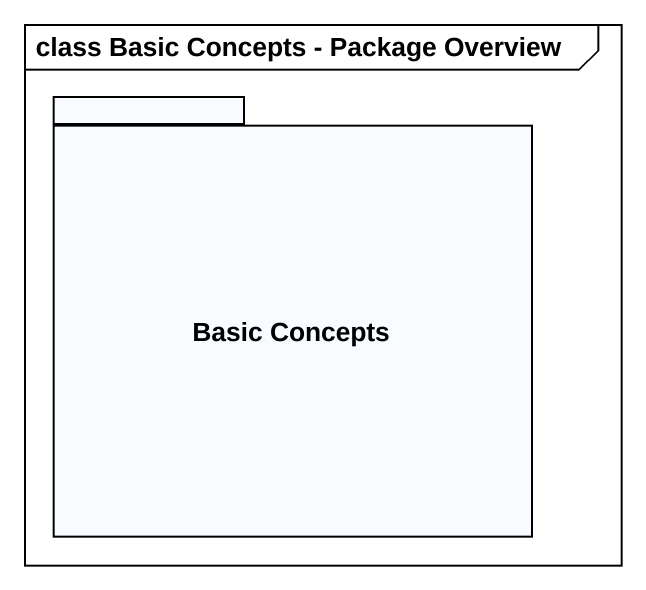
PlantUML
@startuml
mainframe class Basic Concepts - Package Overview
package "Basic Concepts" as Basic_Concepts {
}
@enduml
